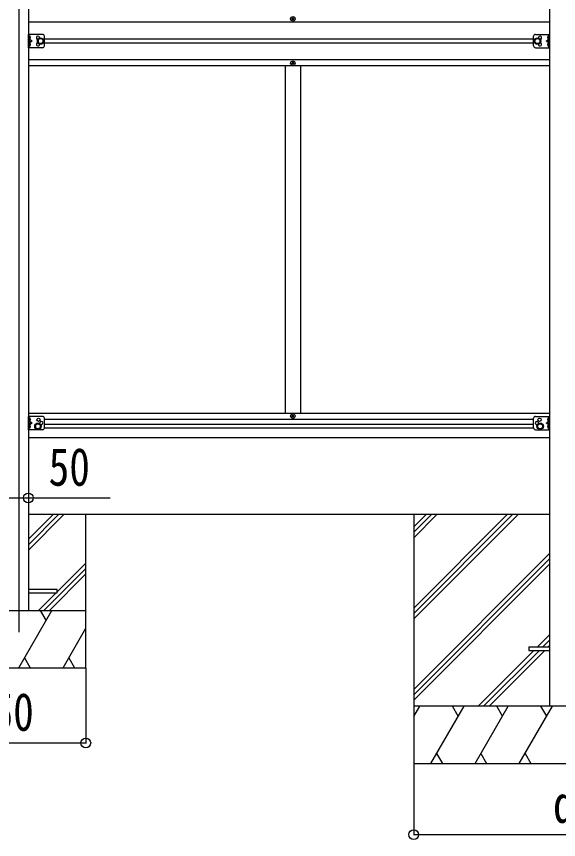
# Model space of a CAD drawing. Units: millimetres, scale not verified. Extents: x -12615 to 12615, y -8910 to 8910.
# Drawn here: x -1987 to -571, y -5774 to -3625 of the extents above; entities that cross this region are included whole.
import ezdxf
from ezdxf.enums import TextEntityAlignment as Align

# ---------------------------------------------------------------- set-up
doc = ezdxf.new("R2010")
doc.units = ezdxf.units.MM
doc.header["$LTSCALE"] = 40
for name, color, linetype in [('0-3_YKK_12', 2, 'Continuous'), ('0-4_YKK_13', 4, 'Continuous'), ('0-5_YKK_A1', 4, 'Continuous'), ('0-6_YKK_D', 6, 'Continuous')]:
    doc.layers.add(name, color=color, linetype=linetype)
doc.styles.add('ＭＳ ゴシック', font='')
doc.styles.get('ＭＳ ゴシック').set_extended_font_data('MS Gothic')

msp = doc.modelspace()

# ---------------------------------------------------------------- linework, layer by layer
at = {"layer": '0-3_YKK_12'}
msp.add_line((-1980.56, -2805.33), (-1980.56, -5232.19), dxfattribs=at)
at = {"layer": '0-4_YKK_13'}
for p, q in [((-1266.06, -3630.3), (-1267.06, -3630.3)), ((-1263.06, -3631.3), (-1262.06, -3631.3)), ((-1955.56, -3706.3), (-1955.56, -3671.3)), ((-1918.56, -3671.3), (-1955.56, -3671.3)), ((-1953.06, -3706.3), (-1953.06, -3671.3)), ((-630.76, -3671.3), (-593.76, -3671.3)), ((-596.26, -3706.3), (-596.26, -3671.3)), ((-593.76, -3706.3), (-593.76, -3671.3)), ((-1952.56, -3683.8), (-1953.06, -3683.72)), ((-1953.06, -3688.8), (-1946.06, -3688.8)), ((-1952.56, -3675.8), (-1951.76, -3675.95)), ((-1952.56, -3683.8), (-1951.76, -3683.66)), ((-1952.56, -3693.8), (-1951.76, -3693.95)), ((-1913.56, -3701.3), (-1913.56, -3676.3)), ((-635.76, -3701.3), (-635.76, -3676.3)), ((-596.26, -3688.8), (-603.26, -3688.8)), ((-596.76, -3675.8), (-597.56, -3675.95)), ((-596.76, -3683.8), (-597.56, -3683.66)), ((-596.76, -3693.8), (-597.56, -3693.95)), ((-596.76, -3683.8), (-596.26, -3683.72)), ((-1918.56, -3706.3), (-1955.56, -3706.3)), ((-1952.56, -3701.8), (-1953.06, -3701.72)), ((-1952.56, -3701.8), (-1951.76, -3701.66)), ((-630.76, -3706.3), (-593.76, -3706.3)), ((-596.76, -3701.8), (-597.56, -3701.66)), ((-596.76, -3701.8), (-596.26, -3701.72)), ((-1266.06, -3747.3), (-1267.06, -3747.3)), ((-1263.06, -3746.3), (-1262.06, -3746.3)), ((-1955.56, -4703.8), (-1955.56, -4668.8)), ((-1918.56, -4668.8), (-1955.56, -4668.8)), ((-1953.06, -4703.8), (-1953.06, -4668.8)), ((-1952.56, -4681.3), (-1953.06, -4681.22)), ((-1952.56, -4673.3), (-1951.76, -4673.45)), ((-1952.56, -4681.3), (-1951.76, -4681.16)), ((-1913.56, -4698.8), (-1913.56, -4673.8)), ((-1266.06, -4667.3), (-1267.06, -4667.3)), ((-1263.06, -4668.3), (-1262.06, -4668.3)), ((-635.76, -4698.8), (-635.76, -4673.8)), ((-630.76, -4668.8), (-593.76, -4668.8)), ((-596.76, -4673.3), (-597.56, -4673.45)), ((-596.76, -4681.3), (-597.56, -4681.16)), ((-596.76, -4681.3), (-596.26, -4681.22)), ((-596.26, -4703.8), (-596.26, -4668.8)), ((-593.76, -4703.8), (-593.76, -4668.8)), ((-1918.56, -4703.8), (-1955.56, -4703.8)), ((-1953.06, -4686.3), (-1946.06, -4686.3)), ((-1952.56, -4699.3), (-1953.06, -4699.22)), ((-1952.56, -4691.3), (-1951.76, -4691.45)), ((-1952.56, -4699.3), (-1951.76, -4699.16)), ((-630.76, -4703.8), (-593.76, -4703.8)), ((-596.26, -4686.3), (-603.26, -4686.3)), ((-596.76, -4691.3), (-597.56, -4691.45)), ((-596.76, -4699.3), (-597.56, -4699.16)), ((-596.76, -4699.3), (-596.26, -4699.22)), ((-1955.56, -5129.32), (-1880.56, -5129.32)), ((-648.56, -5270.82), (-648.56, -5279.82)), ((-648.56, -5270.82), (-593.76, -5270.82)), ((-648.56, -5279.82), (-593.76, -5279.82))]:
    msp.add_line(p, q, dxfattribs=at)
for points in [[(-1267.06, -3630.3), (-1267.06, -3631.3), (-1266.06, -3631.3)], [(-1264.06, -3629.3), (-1264.06, -3628.3), (-1265.06, -3628.3), (-1265.06, -3629.3)], [(-1262.06, -3631.3), (-1262.06, -3630.3), (-1263.06, -3630.3)], [(-1265.06, -3632.3), (-1265.06, -3633.3), (-1264.06, -3633.3), (-1264.06, -3632.3)], [(-1953.44, -3679.8), (-1952.81, -3678.62), (-1950.58, -3677.5)], [(-1953.44, -3679.8), (-1952.81, -3680.99), (-1950.58, -3682.1)], [(-1953.44, -3697.8), (-1952.81, -3696.62), (-1950.58, -3695.5)], [(-1952.56, -3683.8), (-1952.56, -3675.8), (-1953.06, -3675.89), (-1953.06, -3683.72)], [(-1953.06, -3693.8), (-1946.06, -3688.8), (-1953.06, -3683.8)], [(-1952.56, -3701.8), (-1952.56, -3693.8), (-1953.06, -3693.89), (-1953.06, -3701.72)], [(-596.26, -3693.8), (-603.26, -3688.8), (-596.26, -3683.8)], [(-595.88, -3679.8), (-596.51, -3678.62), (-598.74, -3677.5)], [(-595.88, -3679.8), (-596.51, -3680.99), (-598.74, -3682.1)], [(-595.88, -3697.8), (-596.51, -3696.62), (-598.74, -3695.5)], [(-596.76, -3683.8), (-596.76, -3675.8), (-596.26, -3675.89), (-596.26, -3683.72)], [(-596.76, -3701.8), (-596.76, -3693.8), (-596.26, -3693.89), (-596.26, -3701.72)], [(-1953.44, -3697.8), (-1952.81, -3698.99), (-1950.58, -3700.1)], [(-595.88, -3697.8), (-596.51, -3698.99), (-598.74, -3700.1)], [(-1267.06, -3747.3), (-1267.06, -3746.3), (-1266.06, -3746.3)], [(-1265.06, -3745.3), (-1265.06, -3744.3), (-1264.06, -3744.3), (-1264.06, -3745.3)], [(-1264.06, -3748.3), (-1264.06, -3749.3), (-1265.06, -3749.3), (-1265.06, -3748.3)], [(-1262.06, -3746.3), (-1262.06, -3747.3), (-1263.06, -3747.3)], [(-1953.44, -4677.3), (-1952.81, -4676.12), (-1950.58, -4675)], [(-1953.44, -4677.3), (-1952.81, -4678.49), (-1950.58, -4679.6)], [(-1952.56, -4681.3), (-1952.56, -4673.3), (-1953.06, -4673.39), (-1953.06, -4681.22)], [(-1953.06, -4691.3), (-1946.06, -4686.3), (-1953.06, -4681.3)], [(-1267.06, -4667.3), (-1267.06, -4668.3), (-1266.06, -4668.3)], [(-1264.06, -4666.3), (-1264.06, -4665.3), (-1265.06, -4665.3), (-1265.06, -4666.3)], [(-1265.06, -4669.3), (-1265.06, -4670.3), (-1264.06, -4670.3), (-1264.06, -4669.3)], [(-1262.06, -4668.3), (-1262.06, -4667.3), (-1263.06, -4667.3)], [(-596.26, -4691.3), (-603.26, -4686.3), (-596.26, -4681.3)], [(-595.88, -4677.3), (-596.51, -4676.12), (-598.74, -4675)], [(-595.88, -4677.3), (-596.51, -4678.49), (-598.74, -4679.6)], [(-596.76, -4681.3), (-596.76, -4673.3), (-596.26, -4673.39), (-596.26, -4681.22)], [(-1953.44, -4695.3), (-1952.81, -4694.12), (-1950.58, -4693)], [(-1953.44, -4695.3), (-1952.81, -4696.49), (-1950.58, -4697.6)], [(-1952.56, -4699.3), (-1952.56, -4691.3), (-1953.06, -4691.39), (-1953.06, -4699.22)], [(-595.88, -4695.3), (-596.51, -4694.12), (-598.74, -4693)], [(-595.88, -4695.3), (-596.51, -4696.49), (-598.74, -4697.6)], [(-596.76, -4699.3), (-596.76, -4691.3), (-596.26, -4691.39), (-596.26, -4699.22)], [(-1880.56, -5129.32), (-1880.56, -5121.32), (-1955.56, -5121.32)]]:
    msp.add_lwpolyline(points, dxfattribs=at)
for points in [[(-1923.56, -3681.3), (-1930.06, -3685.05), (-1930.06, -3692.56), (-1923.56, -3696.31), (-1917.06, -3692.56), (-1917.06, -3685.05)], [(-625.76, -3681.3), (-619.26, -3685.05), (-619.26, -3692.56), (-625.76, -3696.31), (-632.26, -3692.56), (-632.26, -3685.05)], [(-1930.56, -4687.3), (-1937.06, -4691.05), (-1937.06, -4698.56), (-1930.56, -4702.31), (-1924.06, -4698.56), (-1924.06, -4691.05)], [(-618.76, -4687.3), (-612.26, -4691.05), (-612.26, -4698.56), (-618.76, -4702.31), (-625.26, -4698.56), (-625.26, -4691.05)]]:
    msp.add_lwpolyline(points, close=True, dxfattribs=at)
for centre, radius in [((-1264.56, -3630.8), 5.9), ((-1923.56, -3688.8), 8.5), ((-1923.56, -3688.8), 7.5), ((-1923.56, -3688.8), 6.5), ((-625.76, -3688.8), 8.5), ((-625.76, -3688.8), 7.5), ((-625.76, -3688.8), 6.5), ((-1264.56, -3746.8), 5.9), ((-1264.56, -4667.8), 5.9), ((-1929.06, -4677.8), 4.25), ((-620.26, -4677.8), 4.25), ((-1930.56, -4694.8), 8.5), ((-1930.56, -4694.8), 7.5), ((-1930.56, -4694.8), 6.5), ((-618.76, -4694.8), 8.5), ((-618.76, -4694.8), 7.5), ((-618.76, -4694.8), 6.5)]:
    msp.add_circle(centre, radius, dxfattribs=at)
for centre, radius, start, end in [((-1266.06, -3629.3), 1, 270, 0), ((-1266.06, -3632.3), 1, 0, 90), ((-1263.06, -3629.3), 1, 180, 270), ((-1263.06, -3632.3), 1, 90, 180), ((-1918.56, -3676.3), 5, 0, 90), ((-630.76, -3676.3), 5, 90, 180), ((-1951.91, -3676.83), 0.9, 32.05588, 80), ((-1951.91, -3682.78), 0.9, 280, 327.94412), ((-1951.91, -3694.83), 0.9, 32.05588, 80), ((-1956.66, -3679.8), 6.5, 327.94412, 32.05588), ((-1956.66, -3697.8), 6.5, 327.94412, 32.05588), ((-1930.56, -3680.3), 4.25, 353.70569, 265.23923), ((-1930.56, -3697.3), 4.25, 94.76077, 6.29431), ((-618.76, -3680.3), 4.25, 274.76077, 186.29431), ((-618.76, -3697.3), 4.25, 173.70569, 85.23923), ((-592.66, -3679.8), 6.5, 147.94412, 212.05588), ((-592.66, -3697.8), 6.5, 147.94412, 212.05588), ((-597.41, -3676.83), 0.9, 100, 147.94412), ((-597.41, -3682.78), 0.9, 212.05588, 260), ((-597.41, -3694.83), 0.9, 100, 147.94412), ((-1951.91, -3700.78), 0.9, 280, 327.94412), ((-1918.56, -3701.3), 5, 270, 0), ((-630.76, -3701.3), 5, 180, 270), ((-597.41, -3700.78), 0.9, 212.05588, 260), ((-1266.06, -3745.3), 1, 270, 0), ((-1266.06, -3748.3), 1, 0, 90), ((-1263.06, -3745.3), 1, 180, 270), ((-1263.06, -3748.3), 1, 90, 180), ((-1951.91, -4674.33), 0.9, 32.05588, 80), ((-1951.91, -4680.28), 0.9, 280, 327.94412), ((-1956.66, -4677.3), 6.5, 327.94412, 32.05588), ((-1922.06, -4686.3), 4.25, 252.87654, 197.11996), ((-1918.56, -4673.8), 5, 0, 90), ((-1266.06, -4666.3), 1, 270, 0), ((-1266.06, -4669.3), 1, 0, 90), ((-1263.06, -4666.3), 1, 180, 270), ((-1263.06, -4669.3), 1, 90, 180), ((-630.76, -4673.8), 5, 90, 180), ((-627.26, -4686.3), 4.25, 342.88004, 287.12346), ((-592.66, -4677.3), 6.5, 147.94412, 212.05588), ((-597.41, -4674.33), 0.9, 100, 147.94412), ((-597.41, -4680.28), 0.9, 212.05588, 260), ((-1951.91, -4692.33), 0.9, 32.05588, 80), ((-1951.91, -4698.28), 0.9, 280, 327.94412), ((-1956.66, -4695.3), 6.5, 327.94412, 32.05588), ((-1918.56, -4698.8), 5, 270, 0), ((-630.76, -4698.8), 5, 180, 270), ((-592.66, -4695.3), 6.5, 147.94412, 212.05588), ((-597.41, -4692.33), 0.9, 100, 147.94412), ((-597.41, -4698.28), 0.9, 212.05588, 260)]:
    msp.add_arc(centre, radius, start, end, dxfattribs=at)
at = {"layer": '0-5_YKK_A1'}
for p, q in [((-1955.56, -2812.32), (-1955.56, -5175.32)), ((-593.76, -2796.32), (-593.76, -5425.32)), ((-593.76, -3639.8), (-1955.56, -3639.8)), ((-635.76, -3684.3), (-1913.56, -3684.3)), ((-1913.56, -3693.3), (-635.76, -3693.3)), ((-593.76, -3737.8), (-1955.56, -3737.8)), ((-593.76, -3753.3), (-1955.56, -3753.3)), ((-1284.56, -3753.3), (-1284.56, -4661.3)), ((-1244.56, -3753.3), (-1244.56, -4661.3)), ((-593.76, -4661.3), (-1955.56, -4661.3)), ((-635.76, -4676.8), (-1913.56, -4676.8)), ((-635.73, -4699.3), (-1913.58, -4699.3)), ((-635.76, -4690.3), (-1913.56, -4690.3)), ((-593.76, -4725.3), (-1955.56, -4725.3)), ((-1955.56, -5018.09), (-1862.79, -4925.32)), ((-1955.56, -5003.94), (-1876.94, -4925.32)), ((-1955.56, -4989.8), (-1891.08, -4925.32)), ((-593.76, -4925.32), (-1955.56, -4925.32)), ((-1805.56, -5325.32), (-1805.56, -4925.32)), ((-948.76, -4925.32), (-948.76, -5575.32)), ((-948.76, -5169.5), (-704.58, -4925.32)), ((-948.76, -5183.64), (-690.44, -4925.32)), ((-948.76, -5197.78), (-676.3, -4925.32)), ((-948.76, -4985.65), (-888.43, -4925.32)), ((-948.76, -4971.51), (-902.57, -4925.32)), ((-948.76, -4957.37), (-916.71, -4925.32)), ((-948.76, -5381.63), (-593.96, -5026.83)), ((-948.76, -5395.77), (-593.96, -5040.97)), ((-1914.81, -5175.32), (-1805.56, -5066.08)), ((-1880.56, -5126.93), (-1805.56, -5051.93)), ((-948.76, -5409.92), (-593.96, -5055.12)), ((-1900.66, -5175.32), (-1805.56, -5080.22)), ((-1928.95, -5175.32), (-1882.95, -5129.32)), ((-2155.56, -5175.32), (-1805.56, -5175.32)), ((-1980.56, -5325.32), (-1893.95, -5175.32)), ((-1908.95, -5201.3), (-1923.96, -5175.32)), ((-1865.09, -5325.32), (-1805.56, -5222.22)), ((-625.82, -5270.82), (-593.96, -5238.96)), ((-611.68, -5270.82), (-593.96, -5253.11)), ((-780.32, -5425.32), (-634.82, -5279.82)), ((-766.18, -5425.32), (-620.68, -5279.82)), ((-752.03, -5425.32), (-606.53, -5279.82)), ((-597.53, -5270.82), (-593.96, -5267.25)), ((-1965.56, -5299.34), (-1950.56, -5325.32)), ((-1850.09, -5299.34), (-1835.09, -5325.32)), ((-2155.56, -5325.32), (-1805.56, -5325.32)), ((-148.76, -5425.32), (-948.76, -5425.32)), ((-948.76, -5452.82), (-932.88, -5425.32)), ((-904.01, -5575.32), (-817.41, -5425.32)), ((-832.41, -5451.3), (-847.41, -5425.32)), ((-788.54, -5575.32), (-701.94, -5425.32)), ((-716.94, -5451.3), (-731.94, -5425.32)), ((-673.07, -5575.32), (-586.47, -5425.32)), ((-601.47, -5451.3), (-616.47, -5425.32)), ((-889.01, -5549.34), (-874.02, -5575.32)), ((-773.54, -5549.34), (-758.55, -5575.32)), ((-658.07, -5549.34), (-643.07, -5575.32)), ((-948.76, -5575.32), (-148.76, -5575.32))]:
    msp.add_line(p, q, dxfattribs=at)
at = {"layer": '0-6_YKK_D'}
for p, q in [((-1955.56, -4830.36), (-1955.56, -4882.67)), ((-1805.56, -5326.32), (-1805.56, -5522.59)), ((-2155.56, -5521.59), (-1805.56, -5521.59)), ((-948.76, -5575.32), (-948.76, -5762.03)), ((-948.76, -5761.03), (-148.76, -5761.03))]:
    msp.add_line(p, q, dxfattribs=at)
msp.add_lwpolyline([(-2005.56, -4881.67), (-1955.56, -4881.67), (-1742.16, -4881.67)], dxfattribs=at)
for centre in [(-1955.56, -4881.67), (-1805.56, -5521.59), (-948.76, -5761.03)]:
    msp.add_circle(centre, 12.75, dxfattribs=at)

# ---------------------------------------------------------------- texts
at = {"layer": '0-6_YKK_D', "style": 'ＭＳ ゴシック', "width": 0.8}
for s, p in [('50', (-1902.56, -4879.67)), ('350', (-2102.96, -5519.59)), ('d', (-584.76, -5759.73))]:
    msp.add_text(s, height=98.97, dxfattribs=at).set_placement(p, align=Align.BOTTOM_LEFT)

doc.saveas('drawing.dxf')
